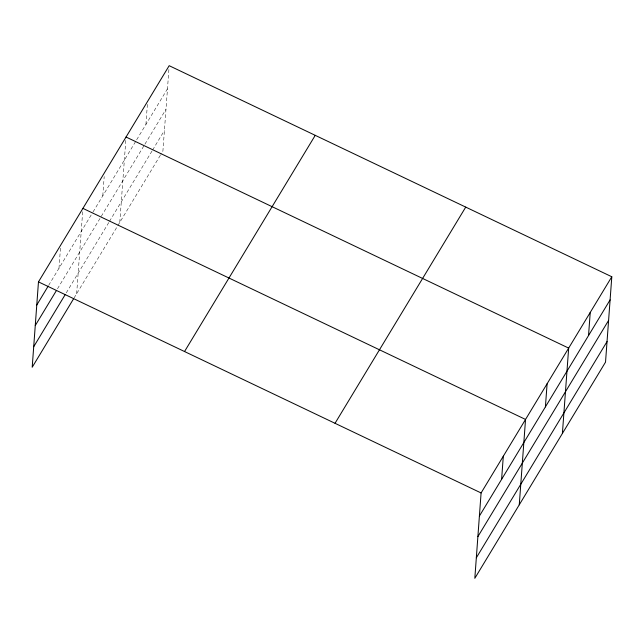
<?xml version="1.0" encoding="UTF-8"?>
<svg xmlns="http://www.w3.org/2000/svg" width="644" height="644" viewBox="0 0 644 644"><rect width="100%" height="100%" fill="white"/><g stroke="black" fill="none" stroke-linecap="round" stroke-linejoin="round"><path stroke-width="0.48" stroke-dasharray="3.22 2.42" d="M58.99 268.25L60.617 246.089M76.644 293.736L82.843 209.34M102.782 195.824L104.191 176.553M119.776 222.389L126.047 137.027M145.914 124.477L147.54 102.324M168.897 69.536L162.908 151.042L160.855 154.439M48.654 285.34L92.511 212.81M93.026 211.957L136.158 140.617M136.673 139.764L167.48 88.808M57.485 288.786L144.401 145.013M144.916 144.167L165.967 109.343M66.268 292.859L108.957 222.236M109.472 221.383L152.097 150.889M152.604 150.044L164.413 130.507M74.06 298.011L160.34 155.293"/><path stroke-width="0.97" d="M611.8 276.759L481.092 492.958L474.821 578.312L605.529 362.121L611.8 276.759L169.179 65.688L38.471 281.879L32.2 367.241L73.537 298.864M501.612 479.321L503.31 456.202M519.265 504.807L525.536 419.445L82.907 208.374M545.404 406.895L547.102 383.776M562.397 433.46L568.668 348.098L126.047 137.027M588.536 335.548L590.234 312.429M36.772 304.998L48.139 286.202M35.259 325.542L56.447 290.5M33.705 346.705L65.229 294.566M184.53 351.535L315.246 135.337M335.025 423.301L465.733 207.102M479.394 516.077L610.101 299.879M477.888 536.613L608.596 320.414M476.335 557.776L607.042 341.578M38.471 281.879L481.092 492.958"/></g></svg>
